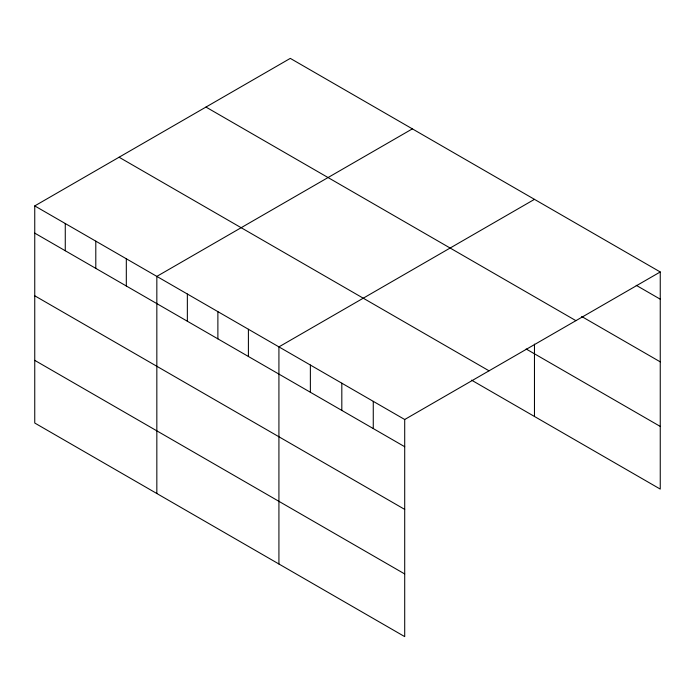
<?xml version="1.0" encoding="UTF-8"?>
<svg xmlns="http://www.w3.org/2000/svg" width="695" height="695" viewBox="0 0 695 695"><rect width="100%" height="100%" fill="white"/><g stroke="black" fill="none" stroke-linecap="round" stroke-linejoin="round"><path stroke-width="1.04" d="M34.75 205.911L404.707 419.502L404.707 636.62L34.75 423.029L34.75 205.911L290.293 58.38L660.25 271.971L660.25 489.089L471.566 380.156M412.378 128.862L156.835 276.393L156.835 493.52M534.464 199.352L278.921 346.883L278.921 564.001M404.707 419.502L660.25 271.971M636.203 285.306L660.25 299.189M581.637 316.468L660.25 361.852M205.963 107.065L575.92 320.656M526.141 348.994L660.25 426.426M119.08 157.226L489.037 370.817M34.75 233.129L404.707 446.72M34.75 295.792L404.707 509.392M34.75 360.358L404.707 573.957M534.464 344.112L534.464 416.47M373.267 401.354L373.267 428.563M341.818 383.197L341.818 410.406M310.37 365.04L310.37 392.258M248.402 329.265L248.402 356.474M217.883 311.638L217.883 338.856M187.355 294.02L187.355 321.238M126.316 258.775L126.316 285.993M95.797 241.156L95.797 268.366M65.269 223.529L65.269 250.747"/></g></svg>
